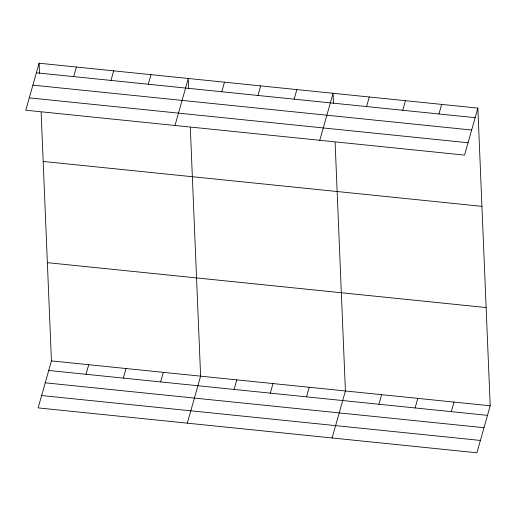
<?xml version="1.0" encoding="UTF-8"?>
<svg xmlns="http://www.w3.org/2000/svg" width="516" height="516" viewBox="0 0 516 516"><rect width="100%" height="100%" fill="white"/><g stroke="black" fill="none" stroke-linecap="round" stroke-linejoin="round"><path stroke-width="0.77" d="M39.1 63.216L25.8 110.218L464.561 155.103L477.861 108.102L39.1 63.216L39.526 73.511M73.685 76.607L76.394 67.028M110.979 80.425L113.688 70.847M41.138 112.333L51.439 360.897L38.139 407.898L476.9 452.784L490.2 405.782L477.861 108.102M148.273 84.237L150.982 74.659M86.024 374.287L88.733 364.709M174.982 125.478L188.282 78.477L188.708 88.778M123.318 378.105L126.027 368.527M221.764 91.758L224.479 82.179M160.611 381.917L163.32 372.346M257.968 95.46L260.677 85.882M187.314 423.159L200.614 376.158L190.314 127.594M294.165 99.162L296.874 89.584M234.103 389.438L236.812 379.86M319.772 140.294L333.072 93.293L333.497 103.587M270.3 393.14L273.016 383.562M366.56 106.573L369.269 96.995M306.498 396.843L309.213 387.271M402.757 110.276L405.466 100.697M332.111 437.974L345.41 390.973L335.11 142.41M438.955 113.978L441.664 104.4M378.899 404.254L381.608 394.675M415.096 407.956L417.805 398.378M451.294 411.658L454.003 402.08M36.391 72.795L475.152 117.68M32.895 85.14L471.656 130.032M29.296 97.866L468.057 142.751M43.17 161.45L481.931 206.335M47.369 262.663L486.13 307.549M51.439 360.897L490.2 405.782M48.73 370.475L487.491 415.361M45.234 382.82L483.995 427.712M41.635 395.546L480.396 440.438"/></g></svg>
